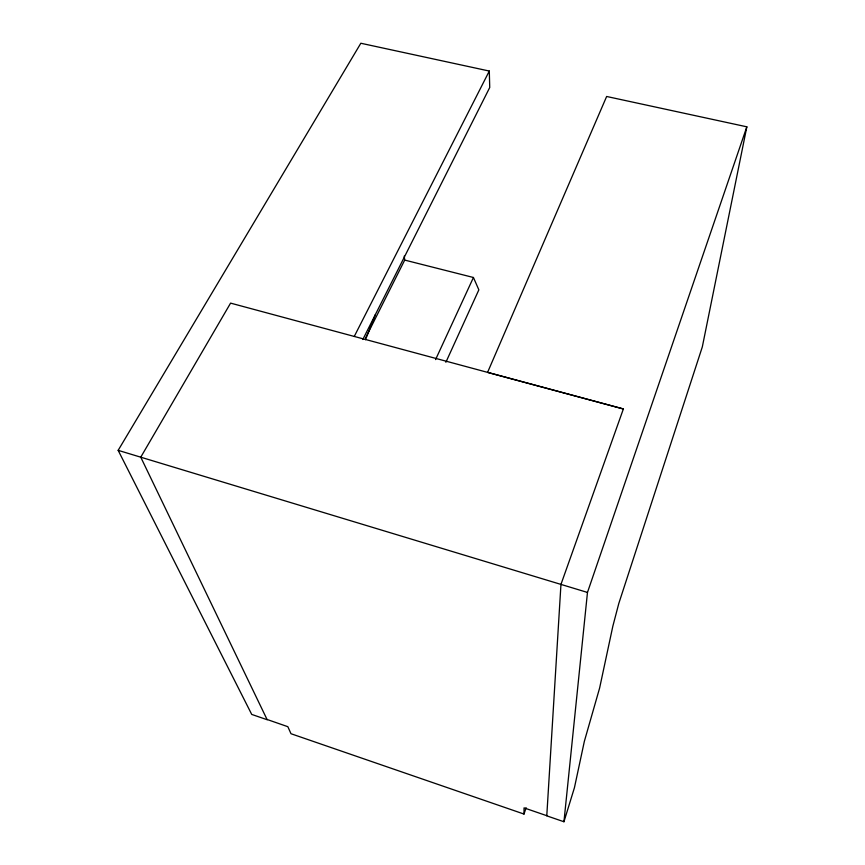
<?xml version="1.0" encoding="UTF-8"?>
<svg xmlns="http://www.w3.org/2000/svg" width="865" height="865" viewBox="0 0 865 865"><rect width="100%" height="100%" fill="white"/><g stroke="black" fill="none" stroke-linecap="round" stroke-linejoin="round"><path stroke-width="1.3" d="M267.134 719.496L287.84 726.697L290.997 733.725L523.995 814.062L524.049 807.878L546.788 815.695M563.948 821.75L587.476 592.438L746.841 126.82L606.646 96.48L487.579 372.382L623.373 408.961L560.952 584.416L546.777 815.846L563.948 821.75L574.447 787.658L584.34 741.381L599.618 688.043L612.852 626.163L618.799 603.478L702.315 346.908L746.841 126.82M523.995 814.062L526.125 807.737M365.484 339.75L375.399 314.557M445.875 362.284L478.853 289.84L473.436 277.492L404.712 260.084L404.247 256.083M435.571 359.602L473.436 277.492M365.56 337.988L404.712 260.084M362.846 339.469L489.731 87.506L489.298 71.049L360.835 43.25L118.159 450.341L251.726 714.425L267.177 719.734L140.757 457.185L230.587 303.118L623.373 408.961M354.261 336.442L489.298 71.049M118.159 450.341L587.476 592.438"/></g></svg>
